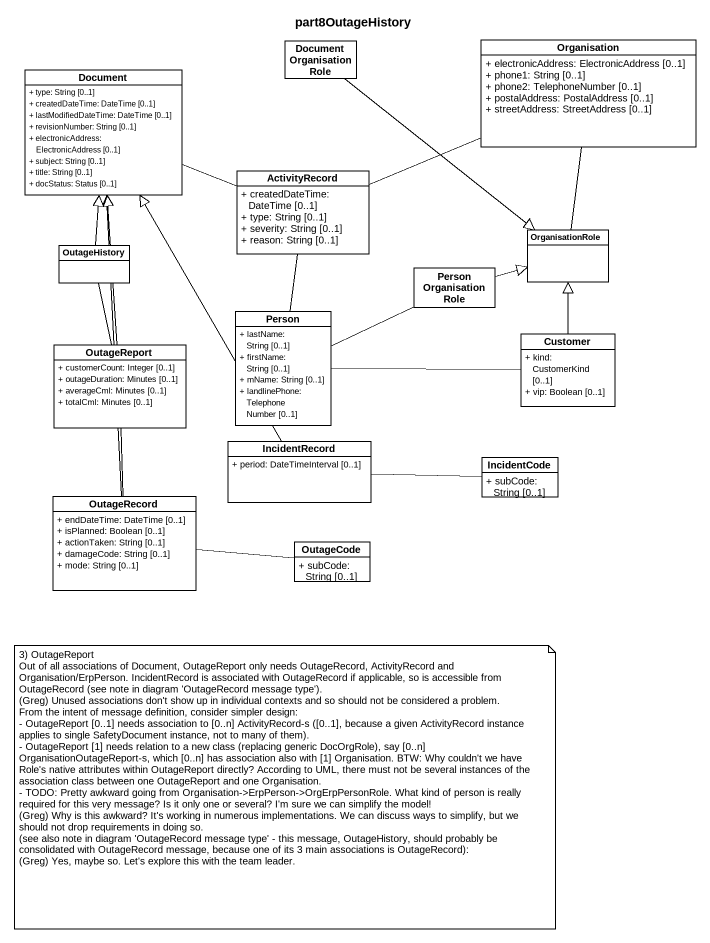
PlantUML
@startuml
title part8OutageHistory
hide circle
hide empty members
skinparam classAttributeIconSize 0
class DocumentOrganisationRole
class Organisation {
  + electronicAddress: ElectronicAddress [0..1]
  + phone1: String [0..1]
  + phone2: TelephoneNumber [0..1]
  + postalAddress: PostalAddress [0..1]
  + streetAddress: StreetAddress [0..1]
}
class Document {
  + type: String [0..1]
  + createdDateTime: DateTime [0..1]
  + lastModifiedDateTime: DateTime [0..1]
  + revisionNumber: String [0..1]
  + electronicAddress: ElectronicAddress [0..1]
  + subject: String [0..1]
  + title: String [0..1]
  + docStatus: Status [0..1]
}
class ActivityRecord {
  + createdDateTime: DateTime [0..1]
  + type: String [0..1]
  + severity: String [0..1]
  + reason: String [0..1]
}
class OutageHistory
class OrganisationRole
class PersonOrganisationRole
class "Person" as Person_ {
  + lastName: String [0..1]
  + firstName: String [0..1]
  + mName: String [0..1]
  + landlinePhone: TelephoneNumber [0..1]
}
class Customer {
  + kind: CustomerKind [0..1]
  + vip: Boolean [0..1]
}
class OutageReport {
  + customerCount: Integer [0..1]
  + outageDuration: Minutes [0..1]
  + averageCml: Minutes [0..1]
  + totalCml: Minutes [0..1]
}
class IncidentRecord {
  + period: DateTimeInterval [0..1]
}
class IncidentCode {
  + subCode: String [0..1]
}
class OutageRecord {
  + endDateTime: DateTime [0..1]
  + isPlanned: Boolean [0..1]
  + actionTaken: String [0..1]
  + damageCode: String [0..1]
  + mode: String [0..1]
}
class OutageCode {
  + subCode: String [0..1]
}
DocumentOrganisationRole --|> OrganisationRole
Organisation -left- ActivityRecord
Document -right- ActivityRecord
OutageHistory -up-|> Document
OutageHistory -- OutageReport
OrganisationRole -up- Organisation
PersonOrganisationRole -right-|> OrganisationRole
Person_ -up- ActivityRecord
Person_ -right- PersonOrganisationRole
Customer -up-|> OrganisationRole
Customer -left- Person_
OutageReport -up-|> Document
OutageReport -- OutageRecord
IncidentRecord -up-|> Document
IncidentRecord -right- IncidentCode
OutageRecord -up-|> Document
OutageCode -left- OutageRecord
note as N1
  3) OutageReport
  Out of all associations of Document, OutageReport only needs OutageRecord, ActivityRecord and Organisation/ErpPerson. IncidentRecord is associated with OutageRecord if applicable, so is accessible from OutageRecord (see note in diagram 'OutageRecord message type').
  (Greg) Unused associations don't show up in individual contexts and so should not be considered a problem.
  From the intent of message definition, consider simpler design:
  - OutageReport [0..1] needs association to [0..n] ActivityRecord-s ([0..1], because a given ActivityRecord instance applies to single SafetyDocument instance, not to many of them).
  - OutageReport [1] needs relation to a new class (replacing generic DocOrgRole), say [0..n] OrganisationOutageReport-s, which [0..n] has association also with [1] Organisation. BTW: Why couldn't we have Role's native attributes within OutageReport directly? According to UML, there must not be several instances of the association class between one OutageReport and one Organisation.
  - TODO: Pretty awkward going from Organisation->ErpPerson->OrgErpPersonRole. What kind of person is really required for this very message? Is it only one or several? I'm sure we can simplify the model!
  (Greg) Why is this awkward? It's working in numerous implementations. We can discuss ways to simplify, but we should not drop requirements in doing so.
  (see also note in diagram 'OutageRecord message type' - this message, OutageHistory, should probably be consolidated with OutageRecord message, because one of its 3 main associations is OutageRecord):
  (Greg) Yes, maybe so. Let's explore this with the team leader.
end note
@enduml
